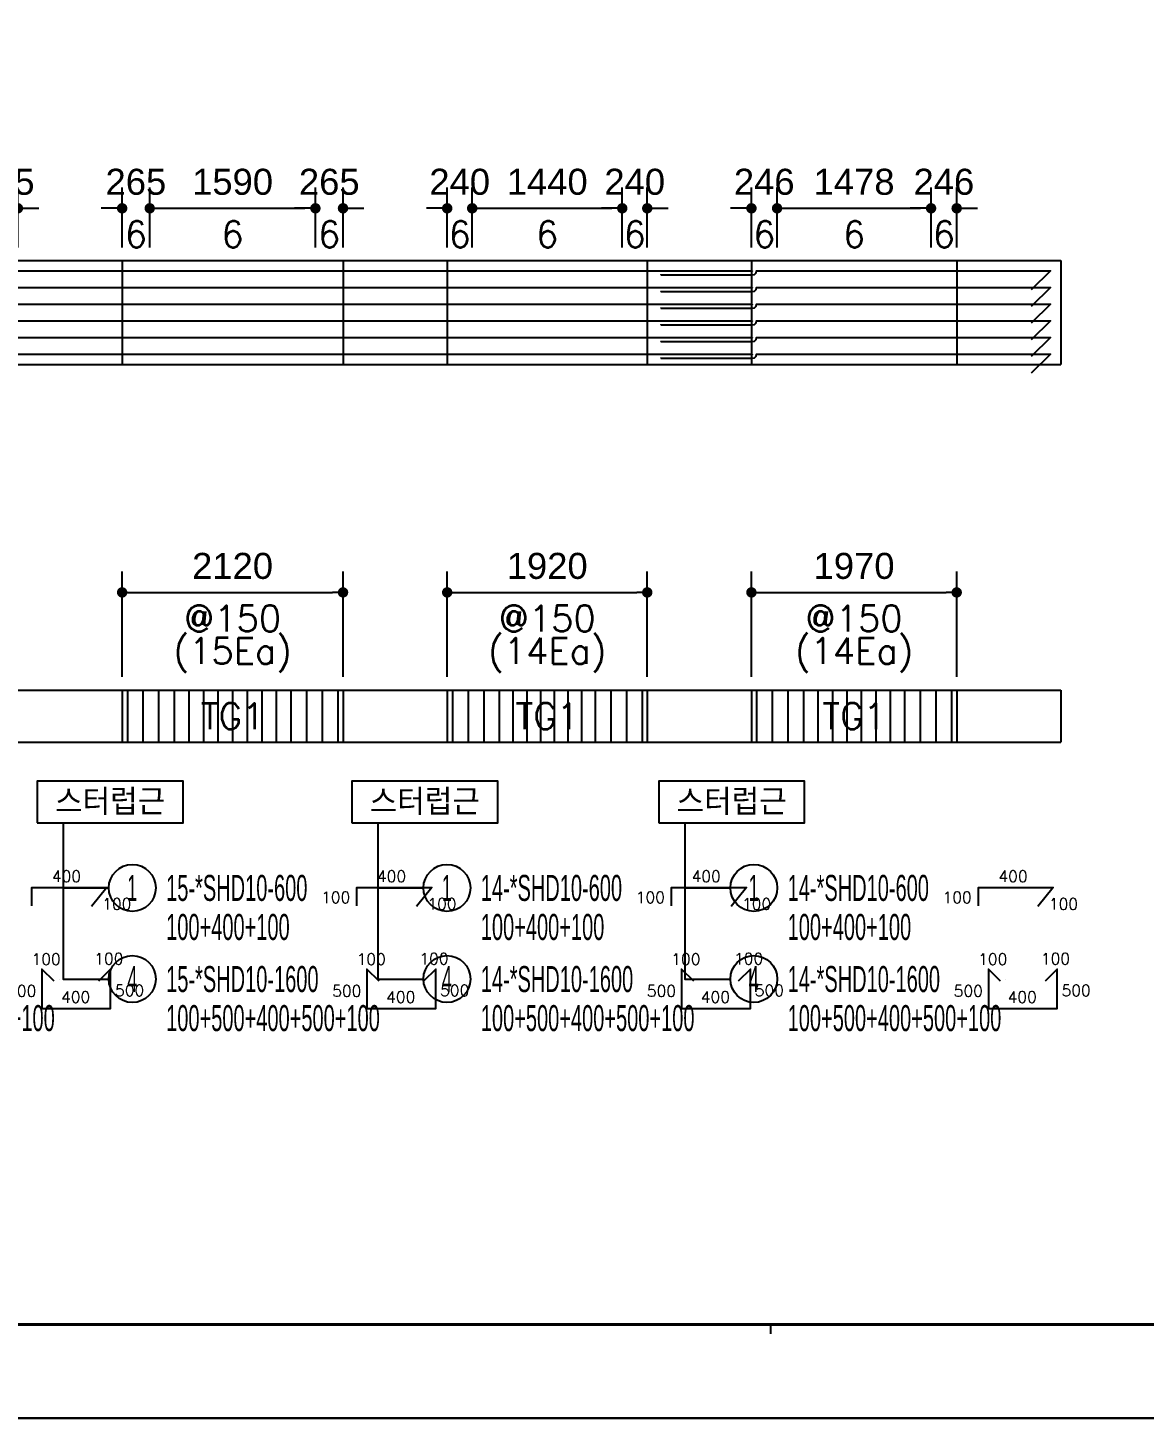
# Model space of a CAD drawing. Header units: millimetres. Extents: x 350420 to 672135, y -312840 to -44390.
# Drawn here: x 522455 to 533169, y -135386 to -122037 of the extents above; entities that cross this region are included whole.
import ezdxf
from ezdxf.enums import TextEntityAlignment as Align

# ---------------------------------------------------------------- set-up
doc = ezdxf.new("R2010")
doc.units = ezdxf.units.MM
doc.header["$LTSCALE"] = 65
doc.layers.get('Defpoints').update_dxf_attribs({"color": 145})
for name, color, linetype in [('00', 7, 'Continuous'), ('RP_DIM', 7, 'Continuous'), ('RP_TAG', 7, 'Continuous'), ('XDIM', 7, 'Continuous'), ('XREBAR', 1, 'Continuous'), ('XSTRUCT', 2, 'Continuous'), ('XTAG', 7, 'Continuous')]:
    doc.layers.add(name, color=color, linetype=linetype)
doc.styles.add('RPWK1', font='arial.ttf', dxfattribs={"bigfont": 'whgtxt.shx'})
doc.styles.add('RPWK2', font='romans.shx', dxfattribs={"bigfont": 'whgtxt.shx'})
doc.styles.get("Standard").update_dxf_attribs({"font": 'arial.ttf'})
doc.styles.add('XRebar', font='Romans.shx', dxfattribs={"bigfont": 'whgtxt.shx'})
doc.dimstyles.new('XRebarm', dxfattribs={"dimscale": 100, "dimtxt": 2.5, "dimasz": 1, "dimexe": 2, "dimexo": 0, "dimgap": 1.25, "dimtad": 1, "dimdec": 0, "dimzin": 0, "dimdsep": 46, "dimtxsty": 'Standard', "dimblk": 'DOT', "dimcen": 0.09, "dimclrd": 7, "dimclre": 7, "dimclrt": 3, "dimadec": 0, "dimazin": 0, "dimtfac": 1, "dimtdec": 4, "dimtofl": 0, "dimtmove": 0, "dimatfit": 3, "dimfxl": 0, "dimtolj": 1, "dimtzin": 0, "dimarcsym": 0})

# ---------------------------------------------------------------- blocks, each defined once
blk = doc.blocks.new('dhs_sheet2e')
at = {"color": 7}
blk.add_line((55508.9, 1997.6), (55508.9, 1797.9), dxfattribs=at)
blk.add_lwpolyline([(84000, 0), (84000, 59329.4), (0, 59329.4), (0, 0)], close=True, dxfattribs=at)
at = {"color": 30, "const_width": 64.9}
blk.add_lwpolyline([(81003.6, 57331.7), (2996.4, 57331.7), (2996.4, 1997.6), (81003.6, 1997.6)], close=True, dxfattribs=at)
blk = doc.blocks.new('DFHDHBSD')
at = {"color": 255, "xscale": 0.5, "yscale": 0.5, "zscale": 0.5}
blk.add_blockref('dhs_sheet2e', (0, 0), dxfattribs=at)
blk = doc.blocks.new('_Dot')
at = {"color": 0, "linetype": 'ByBlock', "lineweight": -2}
blk.add_line((-0.5, 0), (-1, 0), dxfattribs=at)
at = {"color": 0, "linetype": 'ByBlock', "const_width": 0.5}
blk.add_lwpolyline([(-0.25, 0, 1), (0.25, 0, 1)], format="xyb", close=True, dxfattribs=at)
blk = doc.blocks.new('*D1361')
at = {"layer": 'Defpoints', "color": 0, "linetype": 'Continuous', "ltscale": 7.6496e-308, "transparency": 16777216}
for p in [(522360, -123770), (522095, -124145), (522360, -124145)]:
    blk.add_point(p, dxfattribs=at)
at = {"layer": 'XDIM', "color": 7, "linetype": 'Continuous', "lineweight": -2, "ltscale": 7.6496e-308, "transparency": 16777216}
for p, q in [((522095, -124145), (522095, -123570)), ((522360, -124145), (522360, -123570)), ((521995, -123770), (521895, -123770)), ((522460, -123770), (522560, -123770))]:
    blk.add_line(p, q, dxfattribs=at)
at = {"layer": 'XDIM', "color": 7, "linetype": 'Continuous', "lineweight": -2, "ltscale": 7.6496e-308, "transparency": 16777216, "xscale": 100, "yscale": 100, "zscale": 100}
blk.add_blockref('_Dot', (522095, -123770), dxfattribs=at)
at = {"layer": 'XDIM', "color": 7, "linetype": 'Continuous', "lineweight": -2, "ltscale": 7.6496e-308, "transparency": 16777216, "xscale": 100, "yscale": 100, "zscale": 100, "rotation": 180}
blk.add_blockref('_Dot', (522360, -123770), dxfattribs=at)
at = {"layer": 'XDIM', "color": 3, "linetype": 'Continuous', "ltscale": 7.6496e-308, "transparency": 16777216, "insert": (522228, -123517), "char_height": 250, "attachment_point": 5}
blk.add_mtext('\\A1;265', dxfattribs=at)
blk = doc.blocks.new('*D1362')
at = {"layer": 'Defpoints', "color": 0, "linetype": 'Continuous', "ltscale": 7.6496e-308, "transparency": 16777216}
for p in [(523625, -123770), (523360, -124145), (523625, -124145)]:
    blk.add_point(p, dxfattribs=at)
at = {"layer": 'XDIM', "color": 7, "linetype": 'Continuous', "lineweight": -2, "ltscale": 7.6496e-308, "transparency": 16777216}
for p, q in [((523360, -124145), (523360, -123570)), ((523625, -124145), (523625, -123570)), ((523260, -123770), (523160, -123770)), ((523725, -123770), (523825, -123770))]:
    blk.add_line(p, q, dxfattribs=at)
at = {"layer": 'XDIM', "color": 7, "linetype": 'Continuous', "lineweight": -2, "ltscale": 7.6496e-308, "transparency": 16777216, "xscale": 100, "yscale": 100, "zscale": 100}
blk.add_blockref('_Dot', (523360, -123770), dxfattribs=at)
at = {"layer": 'XDIM', "color": 7, "linetype": 'Continuous', "lineweight": -2, "ltscale": 7.6496e-308, "transparency": 16777216, "xscale": 100, "yscale": 100, "zscale": 100, "rotation": 180}
blk.add_blockref('_Dot', (523625, -123770), dxfattribs=at)
at = {"layer": 'XDIM', "color": 3, "linetype": 'Continuous', "ltscale": 7.6496e-308, "transparency": 16777216, "insert": (523492, -123517), "char_height": 250, "attachment_point": 5}
blk.add_mtext('\\A1;265', dxfattribs=at)
blk = doc.blocks.new('*D1363')
at = {"layer": 'Defpoints', "color": 0, "linetype": 'Continuous', "ltscale": 7.6496e-308, "transparency": 16777216}
for p in [(525215, -123770), (523625, -124145), (525215, -124145)]:
    blk.add_point(p, dxfattribs=at)
at = {"layer": 'XDIM', "color": 7, "linetype": 'Continuous', "lineweight": -2, "ltscale": 7.6496e-308, "transparency": 16777216}
for p, q in [((523625, -124145), (523625, -123570)), ((525215, -124145), (525215, -123570)), ((523725, -123770), (525115, -123770))]:
    blk.add_line(p, q, dxfattribs=at)
at = {"layer": 'XDIM', "color": 7, "linetype": 'Continuous', "lineweight": -2, "ltscale": 7.6496e-308, "transparency": 16777216, "xscale": 100, "yscale": 100, "zscale": 100, "rotation": 180}
blk.add_blockref('_Dot', (523625, -123770), dxfattribs=at)
at = {"layer": 'XDIM', "color": 7, "linetype": 'Continuous', "lineweight": -2, "ltscale": 7.6496e-308, "transparency": 16777216, "xscale": 100, "yscale": 100, "zscale": 100}
blk.add_blockref('_Dot', (525215, -123770), dxfattribs=at)
at = {"layer": 'XDIM', "color": 3, "linetype": 'Continuous', "ltscale": 7.6496e-308, "transparency": 16777216, "insert": (524420, -123517), "char_height": 250, "attachment_point": 5}
blk.add_mtext('\\A1;1590', dxfattribs=at)
blk = doc.blocks.new('*D1364')
at = {"layer": 'Defpoints', "color": 0, "linetype": 'Continuous', "ltscale": 7.6496e-308, "transparency": 16777216}
for p in [(525480, -123770), (525215, -124145), (525480, -124145)]:
    blk.add_point(p, dxfattribs=at)
at = {"layer": 'XDIM', "color": 7, "linetype": 'Continuous', "lineweight": -2, "ltscale": 7.6496e-308, "transparency": 16777216}
for p, q in [((525215, -124145), (525215, -123570)), ((525480, -124145), (525480, -123570)), ((525115, -123770), (525015, -123770)), ((525580, -123770), (525680, -123770))]:
    blk.add_line(p, q, dxfattribs=at)
at = {"layer": 'XDIM', "color": 7, "linetype": 'Continuous', "lineweight": -2, "ltscale": 7.6496e-308, "transparency": 16777216, "xscale": 100, "yscale": 100, "zscale": 100}
blk.add_blockref('_Dot', (525215, -123770), dxfattribs=at)
at = {"layer": 'XDIM', "color": 7, "linetype": 'Continuous', "lineweight": -2, "ltscale": 7.6496e-308, "transparency": 16777216, "xscale": 100, "yscale": 100, "zscale": 100, "rotation": 180}
blk.add_blockref('_Dot', (525480, -123770), dxfattribs=at)
at = {"layer": 'XDIM', "color": 3, "linetype": 'Continuous', "ltscale": 7.6496e-308, "transparency": 16777216, "insert": (525348, -123517), "char_height": 250, "attachment_point": 5}
blk.add_mtext('\\A1;265', dxfattribs=at)
blk = doc.blocks.new('*D1365')
at = {"layer": 'Defpoints', "color": 0, "linetype": 'Continuous', "ltscale": 7.6496e-308, "transparency": 16777216}
for p in [(526720, -123770), (526480, -124145), (526720, -124145)]:
    blk.add_point(p, dxfattribs=at)
at = {"layer": 'XDIM', "color": 7, "linetype": 'Continuous', "lineweight": -2, "ltscale": 7.6496e-308, "transparency": 16777216}
for p, q in [((526480, -124145), (526480, -123570)), ((526720, -124145), (526720, -123570)), ((526380, -123770), (526280, -123770)), ((526820, -123770), (526920, -123770))]:
    blk.add_line(p, q, dxfattribs=at)
at = {"layer": 'XDIM', "color": 7, "linetype": 'Continuous', "lineweight": -2, "ltscale": 7.6496e-308, "transparency": 16777216, "xscale": 100, "yscale": 100, "zscale": 100}
blk.add_blockref('_Dot', (526480, -123770), dxfattribs=at)
at = {"layer": 'XDIM', "color": 7, "linetype": 'Continuous', "lineweight": -2, "ltscale": 7.6496e-308, "transparency": 16777216, "xscale": 100, "yscale": 100, "zscale": 100, "rotation": 180}
blk.add_blockref('_Dot', (526720, -123770), dxfattribs=at)
at = {"layer": 'XDIM', "color": 3, "linetype": 'Continuous', "ltscale": 7.6496e-308, "transparency": 16777216, "insert": (526600, -123517), "char_height": 250, "attachment_point": 5}
blk.add_mtext('\\A1;240', dxfattribs=at)
blk = doc.blocks.new('*D1366')
at = {"layer": 'Defpoints', "color": 0, "linetype": 'Continuous', "ltscale": 7.6496e-308, "transparency": 16777216}
for p in [(528160, -123770), (526720, -124145), (528160, -124145)]:
    blk.add_point(p, dxfattribs=at)
at = {"layer": 'XDIM', "color": 7, "linetype": 'Continuous', "lineweight": -2, "ltscale": 7.6496e-308, "transparency": 16777216}
for p, q in [((526720, -124145), (526720, -123570)), ((528160, -124145), (528160, -123570)), ((526820, -123770), (528060, -123770))]:
    blk.add_line(p, q, dxfattribs=at)
at = {"layer": 'XDIM', "color": 7, "linetype": 'Continuous', "lineweight": -2, "ltscale": 7.6496e-308, "transparency": 16777216, "xscale": 100, "yscale": 100, "zscale": 100, "rotation": 180}
blk.add_blockref('_Dot', (526720, -123770), dxfattribs=at)
at = {"layer": 'XDIM', "color": 7, "linetype": 'Continuous', "lineweight": -2, "ltscale": 7.6496e-308, "transparency": 16777216, "xscale": 100, "yscale": 100, "zscale": 100}
blk.add_blockref('_Dot', (528160, -123770), dxfattribs=at)
at = {"layer": 'XDIM', "color": 3, "linetype": 'Continuous', "ltscale": 7.6496e-308, "transparency": 16777216, "insert": (527440, -123517), "char_height": 250, "attachment_point": 5}
blk.add_mtext('\\A1;1440', dxfattribs=at)
blk = doc.blocks.new('*D1367')
at = {"layer": 'Defpoints', "color": 0, "linetype": 'Continuous', "ltscale": 7.6496e-308, "transparency": 16777216}
for p in [(528400, -123770), (528160, -124145), (528400, -124145)]:
    blk.add_point(p, dxfattribs=at)
at = {"layer": 'XDIM', "color": 7, "linetype": 'Continuous', "lineweight": -2, "ltscale": 7.6496e-308, "transparency": 16777216}
for p, q in [((528160, -124145), (528160, -123570)), ((528400, -124145), (528400, -123570)), ((528060, -123770), (527960, -123770)), ((528500, -123770), (528600, -123770))]:
    blk.add_line(p, q, dxfattribs=at)
at = {"layer": 'XDIM', "color": 7, "linetype": 'Continuous', "lineweight": -2, "ltscale": 7.6496e-308, "transparency": 16777216, "xscale": 100, "yscale": 100, "zscale": 100}
blk.add_blockref('_Dot', (528160, -123770), dxfattribs=at)
at = {"layer": 'XDIM', "color": 7, "linetype": 'Continuous', "lineweight": -2, "ltscale": 7.6496e-308, "transparency": 16777216, "xscale": 100, "yscale": 100, "zscale": 100, "rotation": 180}
blk.add_blockref('_Dot', (528400, -123770), dxfattribs=at)
at = {"layer": 'XDIM', "color": 3, "linetype": 'Continuous', "ltscale": 7.6496e-308, "transparency": 16777216, "insert": (528280, -123517), "char_height": 250, "attachment_point": 5}
blk.add_mtext('\\A1;240', dxfattribs=at)
blk = doc.blocks.new('*D1368')
at = {"layer": 'Defpoints', "color": 0, "linetype": 'Continuous', "ltscale": 7.6496e-308, "transparency": 16777216}
for p in [(529646, -123770), (529400, -124145), (529646, -124145)]:
    blk.add_point(p, dxfattribs=at)
at = {"layer": 'XDIM', "color": 7, "linetype": 'Continuous', "lineweight": -2, "ltscale": 7.6496e-308, "transparency": 16777216}
for p, q in [((529400, -124145), (529400, -123570)), ((529646, -124145), (529646, -123570)), ((529300, -123770), (529200, -123770)), ((529746, -123770), (529846, -123770))]:
    blk.add_line(p, q, dxfattribs=at)
at = {"layer": 'XDIM', "color": 7, "linetype": 'Continuous', "lineweight": -2, "ltscale": 7.6496e-308, "transparency": 16777216, "xscale": 100, "yscale": 100, "zscale": 100}
blk.add_blockref('_Dot', (529400, -123770), dxfattribs=at)
at = {"layer": 'XDIM', "color": 7, "linetype": 'Continuous', "lineweight": -2, "ltscale": 7.6496e-308, "transparency": 16777216, "xscale": 100, "yscale": 100, "zscale": 100, "rotation": 180}
blk.add_blockref('_Dot', (529646, -123770), dxfattribs=at)
at = {"layer": 'XDIM', "color": 3, "linetype": 'Continuous', "ltscale": 7.6496e-308, "transparency": 16777216, "insert": (529523, -123517), "char_height": 250, "attachment_point": 5}
blk.add_mtext('\\A1;246', dxfattribs=at)
blk = doc.blocks.new('*D1369')
at = {"layer": 'Defpoints', "color": 0, "linetype": 'Continuous', "ltscale": 7.6496e-308, "transparency": 16777216}
for p in [(531124, -123770), (529646, -124145), (531124, -124145)]:
    blk.add_point(p, dxfattribs=at)
at = {"layer": 'XDIM', "color": 7, "linetype": 'Continuous', "lineweight": -2, "ltscale": 7.6496e-308, "transparency": 16777216}
for p, q in [((529646, -124145), (529646, -123570)), ((531124, -124145), (531124, -123570)), ((529746, -123770), (531024, -123770))]:
    blk.add_line(p, q, dxfattribs=at)
at = {"layer": 'XDIM', "color": 7, "linetype": 'Continuous', "lineweight": -2, "ltscale": 7.6496e-308, "transparency": 16777216, "xscale": 100, "yscale": 100, "zscale": 100, "rotation": 180}
blk.add_blockref('_Dot', (529646, -123770), dxfattribs=at)
at = {"layer": 'XDIM', "color": 7, "linetype": 'Continuous', "lineweight": -2, "ltscale": 7.6496e-308, "transparency": 16777216, "xscale": 100, "yscale": 100, "zscale": 100}
blk.add_blockref('_Dot', (531124, -123770), dxfattribs=at)
at = {"layer": 'XDIM', "color": 3, "linetype": 'Continuous', "ltscale": 7.6496e-308, "transparency": 16777216, "insert": (530385, -123517), "char_height": 250, "attachment_point": 5}
blk.add_mtext('\\A1;1478', dxfattribs=at)
blk = doc.blocks.new('*D1370')
at = {"layer": 'Defpoints', "color": 0, "linetype": 'Continuous', "ltscale": 7.6496e-308, "transparency": 16777216}
for p in [(531370, -123770), (531124, -124145), (531370, -124145)]:
    blk.add_point(p, dxfattribs=at)
at = {"layer": 'XDIM', "color": 7, "linetype": 'Continuous', "lineweight": -2, "ltscale": 7.6496e-308, "transparency": 16777216}
for p, q in [((531124, -124145), (531124, -123570)), ((531370, -124145), (531370, -123570)), ((531024, -123770), (530924, -123770)), ((531470, -123770), (531570, -123770))]:
    blk.add_line(p, q, dxfattribs=at)
at = {"layer": 'XDIM', "color": 7, "linetype": 'Continuous', "lineweight": -2, "ltscale": 7.6496e-308, "transparency": 16777216, "xscale": 100, "yscale": 100, "zscale": 100}
blk.add_blockref('_Dot', (531124, -123770), dxfattribs=at)
at = {"layer": 'XDIM', "color": 7, "linetype": 'Continuous', "lineweight": -2, "ltscale": 7.6496e-308, "transparency": 16777216, "xscale": 100, "yscale": 100, "zscale": 100, "rotation": 180}
blk.add_blockref('_Dot', (531370, -123770), dxfattribs=at)
at = {"layer": 'XDIM', "color": 3, "linetype": 'Continuous', "ltscale": 7.6496e-308, "transparency": 16777216, "insert": (531247, -123517), "char_height": 250, "attachment_point": 5}
blk.add_mtext('\\A1;246', dxfattribs=at)
blk = doc.blocks.new('*D1375')
at = {"layer": 'Defpoints', "color": 0, "linetype": 'Continuous', "ltscale": 7.6496e-308, "transparency": 16777216}
for p in [(525480, -127458), (523360, -128270), (525480, -128270)]:
    blk.add_point(p, dxfattribs=at)
at = {"layer": 'XDIM', "color": 7, "linetype": 'Continuous', "lineweight": -2, "ltscale": 7.6496e-308, "transparency": 16777216}
for p, q in [((523360, -128270), (523360, -127258)), ((525480, -128270), (525480, -127258)), ((523460, -127458), (525380, -127458))]:
    blk.add_line(p, q, dxfattribs=at)
at = {"layer": 'XDIM', "color": 7, "linetype": 'Continuous', "lineweight": -2, "ltscale": 7.6496e-308, "transparency": 16777216, "xscale": 100, "yscale": 100, "zscale": 100, "rotation": 180}
blk.add_blockref('_Dot', (523360, -127458), dxfattribs=at)
at = {"layer": 'XDIM', "color": 7, "linetype": 'Continuous', "lineweight": -2, "ltscale": 7.6496e-308, "transparency": 16777216, "xscale": 100, "yscale": 100, "zscale": 100}
blk.add_blockref('_Dot', (525480, -127458), dxfattribs=at)
at = {"layer": 'XDIM', "color": 3, "linetype": 'Continuous', "ltscale": 7.6496e-308, "transparency": 16777216, "insert": (524420, -127205), "char_height": 250, "attachment_point": 5}
blk.add_mtext('\\A1;2120', dxfattribs=at)
blk = doc.blocks.new('*D1376')
at = {"layer": 'Defpoints', "color": 0, "linetype": 'Continuous', "ltscale": 7.6496e-308, "transparency": 16777216}
for p in [(528400, -127458), (526480, -128270), (528400, -128270)]:
    blk.add_point(p, dxfattribs=at)
at = {"layer": 'XDIM', "color": 7, "linetype": 'Continuous', "lineweight": -2, "ltscale": 7.6496e-308, "transparency": 16777216}
for p, q in [((526480, -128270), (526480, -127258)), ((528400, -128270), (528400, -127258)), ((526580, -127458), (528300, -127458))]:
    blk.add_line(p, q, dxfattribs=at)
at = {"layer": 'XDIM', "color": 7, "linetype": 'Continuous', "lineweight": -2, "ltscale": 7.6496e-308, "transparency": 16777216, "xscale": 100, "yscale": 100, "zscale": 100, "rotation": 180}
blk.add_blockref('_Dot', (526480, -127458), dxfattribs=at)
at = {"layer": 'XDIM', "color": 7, "linetype": 'Continuous', "lineweight": -2, "ltscale": 7.6496e-308, "transparency": 16777216, "xscale": 100, "yscale": 100, "zscale": 100}
blk.add_blockref('_Dot', (528400, -127458), dxfattribs=at)
at = {"layer": 'XDIM', "color": 3, "linetype": 'Continuous', "ltscale": 7.6496e-308, "transparency": 16777216, "insert": (527440, -127205), "char_height": 250, "attachment_point": 5}
blk.add_mtext('\\A1;1920', dxfattribs=at)
blk = doc.blocks.new('*D1377')
at = {"layer": 'Defpoints', "color": 0, "linetype": 'Continuous', "ltscale": 7.6496e-308, "transparency": 16777216}
for p in [(531370, -127458), (529400, -128270), (531370, -128270)]:
    blk.add_point(p, dxfattribs=at)
at = {"layer": 'XDIM', "color": 7, "linetype": 'Continuous', "lineweight": -2, "ltscale": 7.6496e-308, "transparency": 16777216}
for p, q in [((529400, -128270), (529400, -127258)), ((531370, -128270), (531370, -127258)), ((529500, -127458), (531270, -127458))]:
    blk.add_line(p, q, dxfattribs=at)
at = {"layer": 'XDIM', "color": 7, "linetype": 'Continuous', "lineweight": -2, "ltscale": 7.6496e-308, "transparency": 16777216, "xscale": 100, "yscale": 100, "zscale": 100, "rotation": 180}
blk.add_blockref('_Dot', (529400, -127458), dxfattribs=at)
at = {"layer": 'XDIM', "color": 7, "linetype": 'Continuous', "lineweight": -2, "ltscale": 7.6496e-308, "transparency": 16777216, "xscale": 100, "yscale": 100, "zscale": 100}
blk.add_blockref('_Dot', (531370, -127458), dxfattribs=at)
at = {"layer": 'XDIM', "color": 3, "linetype": 'Continuous', "ltscale": 7.6496e-308, "transparency": 16777216, "insert": (530385, -127205), "char_height": 250, "attachment_point": 5}
blk.add_mtext('\\A1;1970', dxfattribs=at)
blk = doc.blocks.new('*U1724', base_point=(523233.5, -130295))
at = {"layer": 'RP_TAG', "color": 0, "linetype": 'Continuous', "ltscale": 100}
blk.add_circle((523457.5, -130295), 225, dxfattribs=at)
at = {"layer": 'RP_TAG', "color": 0, "linetype": 'Continuous', "ltscale": 100, "style": 'RPWK1', "width": 0.5}
blk.add_text('1', height=250, dxfattribs=at).set_placement((523457.5, -130295), align=Align.MIDDLE_CENTER)
at = {"layer": 'RP_TAG', "color": 0, "linetype": 'Continuous', "ltscale": 100, "style": 'RPWK1', "width": 0.55}
for s, p in [('15-*SHD10-600', (523782.5, -130295)), ('100+400+100', (523782.5, -130670))]:
    blk.add_text(s, height=250, dxfattribs=at).set_placement(p, align=Align.MIDDLE_LEFT)
blk = doc.blocks.new('*U1725', base_point=(526253.5, -130295))
at = {"layer": 'RP_TAG', "color": 0, "linetype": 'Continuous', "ltscale": 100}
blk.add_circle((526477.5, -130295), 225, dxfattribs=at)
at = {"layer": 'RP_TAG', "color": 0, "linetype": 'Continuous', "ltscale": 100, "style": 'RPWK1', "width": 0.5}
blk.add_text('1', height=250, dxfattribs=at).set_placement((526477.5, -130295), align=Align.MIDDLE_CENTER)
at = {"layer": 'RP_TAG', "color": 0, "linetype": 'Continuous', "ltscale": 100, "style": 'RPWK1', "width": 0.55}
for s, p in [('14-*SHD10-600', (526802.5, -130295)), ('100+400+100', (526802.5, -130670))]:
    blk.add_text(s, height=250, dxfattribs=at).set_placement(p, align=Align.MIDDLE_LEFT)
blk = doc.blocks.new('*U1726', base_point=(529198.5, -130295))
at = {"layer": 'RP_TAG', "color": 0, "linetype": 'Continuous', "ltscale": 100}
blk.add_circle((529422.5, -130295), 225, dxfattribs=at)
at = {"layer": 'RP_TAG', "color": 0, "linetype": 'Continuous', "ltscale": 100, "style": 'RPWK1', "width": 0.5}
blk.add_text('1', height=250, dxfattribs=at).set_placement((529422.5, -130295), align=Align.MIDDLE_CENTER)
at = {"layer": 'RP_TAG', "color": 0, "linetype": 'Continuous', "ltscale": 100, "style": 'RPWK1', "width": 0.55}
for s, p in [('14-*SHD10-600', (529747.5, -130295)), ('100+400+100', (529747.5, -130670))]:
    blk.add_text(s, height=250, dxfattribs=at).set_placement(p, align=Align.MIDDLE_LEFT)
blk = doc.blocks.new('*U1755', base_point=(520113.5, -131170))
at = {"layer": 'RP_TAG', "color": 0, "linetype": 'Continuous', "ltscale": 100}
blk.add_circle((520337.5, -131170), 225, dxfattribs=at)
at = {"layer": 'RP_TAG', "color": 0, "linetype": 'Continuous', "ltscale": 100, "style": 'RPWK1', "width": 0.5}
blk.add_text('4', height=250, dxfattribs=at).set_placement((520337.5, -131170), align=Align.MIDDLE_CENTER)
at = {"layer": 'RP_TAG', "color": 0, "linetype": 'Continuous', "ltscale": 100, "style": 'RPWK1', "width": 0.55}
for s, p in [('15-*SHD10-1600', (520662.5, -131170)), ('100+500+400+500+100', (520662.5, -131545))]:
    blk.add_text(s, height=250, dxfattribs=at).set_placement(p, align=Align.MIDDLE_LEFT)
blk = doc.blocks.new('*U1756', base_point=(523233.5, -131170))
at = {"layer": 'RP_TAG', "color": 0, "linetype": 'Continuous', "ltscale": 100}
blk.add_circle((523457.5, -131170), 225, dxfattribs=at)
at = {"layer": 'RP_TAG', "color": 0, "linetype": 'Continuous', "ltscale": 100, "style": 'RPWK1', "width": 0.5}
blk.add_text('4', height=250, dxfattribs=at).set_placement((523457.5, -131170), align=Align.MIDDLE_CENTER)
at = {"layer": 'RP_TAG', "color": 0, "linetype": 'Continuous', "ltscale": 100, "style": 'RPWK1', "width": 0.55}
for s, p in [('15-*SHD10-1600', (523782.5, -131170)), ('100+500+400+500+100', (523782.5, -131545))]:
    blk.add_text(s, height=250, dxfattribs=at).set_placement(p, align=Align.MIDDLE_LEFT)
blk = doc.blocks.new('*U1757', base_point=(526253.5, -131170))
at = {"layer": 'RP_TAG', "color": 0, "linetype": 'Continuous', "ltscale": 100}
blk.add_circle((526477.5, -131170), 225, dxfattribs=at)
at = {"layer": 'RP_TAG', "color": 0, "linetype": 'Continuous', "ltscale": 100, "style": 'RPWK1', "width": 0.5}
blk.add_text('4', height=250, dxfattribs=at).set_placement((526477.5, -131170), align=Align.MIDDLE_CENTER)
at = {"layer": 'RP_TAG', "color": 0, "linetype": 'Continuous', "ltscale": 100, "style": 'RPWK1', "width": 0.55}
for s, p in [('14-*SHD10-1600', (526802.5, -131170)), ('100+500+400+500+100', (526802.5, -131545))]:
    blk.add_text(s, height=250, dxfattribs=at).set_placement(p, align=Align.MIDDLE_LEFT)
blk = doc.blocks.new('*U1758', base_point=(529198.5, -131170))
at = {"layer": 'RP_TAG', "color": 0, "linetype": 'Continuous', "ltscale": 100}
blk.add_circle((529422.5, -131170), 225, dxfattribs=at)
at = {"layer": 'RP_TAG', "color": 0, "linetype": 'Continuous', "ltscale": 100, "style": 'RPWK1', "width": 0.5}
blk.add_text('4', height=250, dxfattribs=at).set_placement((529422.5, -131170), align=Align.MIDDLE_CENTER)
at = {"layer": 'RP_TAG', "color": 0, "linetype": 'Continuous', "ltscale": 100, "style": 'RPWK1', "width": 0.55}
for s, p in [('14-*SHD10-1600', (529747.5, -131170)), ('100+500+400+500+100', (529747.5, -131545))]:
    blk.add_text(s, height=250, dxfattribs=at).set_placement(p, align=Align.MIDDLE_LEFT)

msp = doc.modelspace()

# ---------------------------------------------------------------- linework, layer by layer
at = {"layer": 'RP_DIM', "color": 7, "linetype": 'Continuous', "ltscale": 100}
for points in [[(522795, -129670), (522795, -130295), (523232.5, -130295)], [(525815, -129670), (525815, -130295), (526252.5, -130295)], [(528760, -129670), (528760, -130295), (529197.5, -130295)], [(522795, -130295), (522795, -131170), (523232.5, -131170)], [(525815, -130295), (525815, -131170), (526252.5, -131170)], [(528760, -130295), (528760, -131170), (529197.5, -131170)]]:
    msp.add_lwpolyline(points, dxfattribs=at)
at = {"layer": 'RP_TAG', "color": 250, "linetype": 'Continuous', "ltscale": 100}
for p, q in [((522651.2, -130295), (522651.2, -130295)), ((525771.2, -130295), (525771.2, -130295)), ((528791.2, -130295), (528791.2, -130295)), ((531736.2, -130295), (531736.2, -130295)), ((522758.1, -131170), (522758.1, -131170)), ((525878.1, -131170), (525878.1, -131170)), ((528898.1, -131170), (528898.1, -131170)), ((531843.1, -131170), (531843.1, -131170))]:
    msp.add_line(p, q, dxfattribs=at)
at = {"layer": 'RP_TAG', "color": 1, "linetype": 'Continuous', "ltscale": 100}
for points in [[(522494, -130467.2), (522494, -130290.4), (523212, -130290.4), (523065.2, -130473.3)], [(525614, -130467.2), (525614, -130290.4), (526332, -130290.4), (526185.2, -130473.3)], [(528634, -130467.2), (528634, -130290.4), (529352, -130290.4), (529205.2, -130473.3)], [(531579, -130467.2), (531579, -130290.4), (532297, -130290.4), (532150.2, -130473.3)], [(522706.4, -131190.6), (522589.6, -131074.3), (522589.6, -131451.9), (523249.6, -131451.9), (523249.6, -131074.3), (523133, -131190.6)], [(525826.4, -131190.6), (525709.6, -131074.3), (525709.6, -131451.9), (526369.6, -131451.9), (526369.6, -131074.3), (526253, -131190.6)], [(528846.4, -131190.6), (528729.6, -131074.3), (528729.6, -131451.9), (529389.6, -131451.9), (529389.6, -131074.3), (529273, -131190.6)], [(531791.4, -131190.6), (531674.6, -131074.3), (531674.6, -131451.9), (532334.6, -131451.9), (532334.6, -131074.3), (532218, -131190.6)]]:
    msp.add_lwpolyline(points, dxfattribs=at)
at = {"layer": 'XREBAR', "color": 1, "linetype": 'Continuous', "ltscale": 7.6496e-308}
for p, q in [((523410, -128395), (523410, -128895)), ((523560, -128395), (523560, -128895)), ((523710, -128395), (523710, -128895)), ((523860, -128395), (523860, -128895)), ((524000, -128395), (524000, -128895)), ((524140, -128395), (524140, -128895)), ((524280, -128395), (524280, -128895)), ((524420, -128395), (524420, -128895)), ((524560, -128395), (524560, -128895)), ((524700, -128395), (524700, -128895)), ((524840, -128395), (524840, -128895)), ((524980, -128395), (524980, -128895)), ((525130, -128395), (525130, -128895)), ((525280, -128395), (525280, -128895)), ((525430, -128395), (525430, -128895)), ((526530, -128395), (526530, -128895)), ((526680, -128395), (526680, -128895)), ((526830, -128395), (526830, -128895)), ((526980, -128395), (526980, -128895)), ((527111.4, -128395), (527111.4, -128895)), ((527242.9, -128395), (527242.9, -128895)), ((527374.3, -128395), (527374.3, -128895)), ((527505.7, -128395), (527505.7, -128895)), ((527637.1, -128395), (527637.1, -128895)), ((527768.6, -128395), (527768.6, -128895)), ((527900, -128395), (527900, -128895)), ((528050, -128395), (528050, -128895)), ((528200, -128395), (528200, -128895)), ((528350, -128395), (528350, -128895)), ((529450, -128395), (529450, -128895)), ((529600, -128395), (529600, -128895)), ((529750, -128395), (529750, -128895)), ((529900, -128395), (529900, -128895)), ((530038.6, -128395), (530038.6, -128895)), ((530177.1, -128395), (530177.1, -128895)), ((530315.7, -128395), (530315.7, -128895)), ((530454.3, -128395), (530454.3, -128895)), ((530592.9, -128395), (530592.9, -128895)), ((530731.4, -128395), (530731.4, -128895)), ((530870, -128395), (530870, -128895)), ((531020, -128395), (531020, -128895)), ((531170, -128395), (531170, -128895)), ((531320, -128395), (531320, -128895))]:
    msp.add_line(p, q, dxfattribs=at)
for points in [[(519410, -124410), (519410, -124410), (520260, -124410), (520280, -124404.6), (520294.6, -124390), (520300, -124370), (529410, -124370), (529410, -124370)], [(528530, -124410), (528530, -124410), (529410, -124410), (529430, -124404.6), (529444.6, -124390), (529450, -124370), (532270, -124370), (532086.2, -124553.8)], [(519410, -124570), (519410, -124570), (520260, -124570), (520280, -124564.6), (520294.6, -124550), (520300, -124530), (529410, -124530), (529410, -124530)], [(528530, -124570), (528530, -124570), (529410, -124570), (529430, -124564.6), (529444.6, -124550), (529450, -124530), (532270, -124530), (532086.2, -124713.8)], [(519410, -124730), (519410, -124730), (520260, -124730), (520280, -124724.6), (520294.6, -124710), (520300, -124690), (529410, -124690), (529410, -124690)], [(528530, -124730), (528530, -124730), (529410, -124730), (529430, -124724.6), (529444.6, -124710), (529450, -124690), (532270, -124690), (532086.2, -124873.8)], [(519410, -124890), (519410, -124890), (520260, -124890), (520280, -124884.6), (520294.6, -124870), (520300, -124850), (529410, -124850), (529410, -124850)], [(528530, -124890), (528530, -124890), (529410, -124890), (529430, -124884.6), (529444.6, -124870), (529450, -124850), (532270, -124850), (532086.2, -125033.8)], [(519410, -125050), (519410, -125050), (520260, -125050), (520280, -125044.6), (520294.6, -125030), (520300, -125010), (529410, -125010), (529410, -125010)], [(528530, -125050), (528530, -125050), (529410, -125050), (529430, -125044.6), (529444.6, -125030), (529450, -125010), (532270, -125010), (532086.2, -125193.8)], [(519410, -125210), (519410, -125210), (520260, -125210), (520280, -125204.6), (520294.6, -125190), (520300, -125170), (529410, -125170), (529410, -125170)], [(528530, -125210), (528530, -125210), (529410, -125210), (529430, -125204.6), (529444.6, -125190), (529450, -125170), (532270, -125170), (532086.2, -125353.8)]]:
    msp.add_lwpolyline(points, dxfattribs=at)
at = {"layer": 'XSTRUCT', "color": 2, "linetype": 'Continuous', "ltscale": 7.6496e-308}
for p, q in [((522360, -124270), (523360, -124270)), ((523360, -124270), (525480, -124270)), ((525480, -124270), (526480, -124270)), ((526480, -124270), (528400, -124270)), ((528400, -124270), (529400, -124270)), ((529400, -124270), (531370, -124270)), ((531370, -124270), (532370, -124270)), ((522360, -125270), (523360, -125270)), ((523360, -125270), (525480, -125270)), ((525480, -125270), (526480, -125270)), ((526480, -125270), (528400, -125270)), ((528400, -125270), (529400, -125270)), ((529400, -125270), (531370, -125270)), ((531370, -125270), (532370, -125270)), ((522360, -128395), (523360, -128395)), ((525480, -128395), (526480, -128395)), ((528400, -128395), (529400, -128395)), ((531370, -128395), (532370, -128395)), ((522360, -128895), (523360, -128895)), ((525480, -128895), (526480, -128895)), ((528400, -128895), (529400, -128895)), ((531370, -128895), (532370, -128895))]:
    msp.add_line(p, q, dxfattribs=at)
at = {"layer": 'XSTRUCT', "color": 253, "linetype": 'Continuous', "ltscale": 7.6496e-308}
for p, q in [((523360, -124270), (523360, -125270)), ((525480, -124270), (525480, -125270)), ((526480, -124270), (526480, -125270)), ((528400, -124270), (528400, -125270)), ((529400, -124270), (529400, -125270)), ((531370, -124270), (531370, -125270)), ((523360, -128395), (523360, -128895)), ((525480, -128395), (525480, -128895)), ((526480, -128395), (526480, -128895)), ((528400, -128395), (528400, -128895)), ((529400, -128395), (529400, -128895)), ((531370, -128395), (531370, -128895))]:
    msp.add_line(p, q, dxfattribs=at)
at = {"layer": 'XSTRUCT', "color": 7, "linetype": 'Continuous', "ltscale": 7.6496e-308}
for p, q in [((532370, -124270), (532370, -125270)), ((532370, -128395), (532370, -128895))]:
    msp.add_line(p, q, dxfattribs=at)
at = {"layer": 'XSTRUCT', "color": 1, "linetype": 'Continuous', "ltscale": 7.6496e-308}
for p, q in [((523360, -128395), (525480, -128395)), ((526480, -128395), (528400, -128395)), ((529400, -128395), (531370, -128395)), ((523360, -128895), (525480, -128895)), ((526480, -128895), (528400, -128895)), ((529400, -128895), (531370, -128895))]:
    msp.add_line(p, q, dxfattribs=at)
at = {"layer": 'XTAG', "color": 7, "linetype": 'Continuous', "ltscale": 7.6496e-308}
for points in [[(522545, -129670), (523945, -129670), (523945, -129270), (522545, -129270), (522545, -129670)], [(525565, -129670), (526965, -129670), (526965, -129270), (525565, -129270), (525565, -129670)], [(528510, -129670), (529910, -129670), (529910, -129270), (528510, -129270), (528510, -129670)]]:
    msp.add_lwpolyline(points, close=True, dxfattribs=at)

# ---------------------------------------------------------------- block references
at = {"layer": '00', "xscale": 0.8999999981431359, "yscale": 0.8999999981431359, "zscale": 0.8999999981431359}
for p in [(504604.9, -135386.2), (504604.9, -162084.4)]:
    msp.add_blockref('DFHDHBSD', p, dxfattribs=at)
at = {"layer": 'RP_TAG', "color": 30, "linetype": 'Continuous', "ltscale": 1.15363e-317}
for name, p in [('*U1724', (523233.5, -130295)), ('*U1725', (526253.5, -130295)), ('*U1726', (529198.5, -130295)), ('*U1755', (520113.5, -131170)), ('*U1756', (523233.5, -131170)), ('*U1757', (526253.5, -131170)), ('*U1758', (529198.5, -131170))]:
    msp.add_blockref(name, p, dxfattribs=at)

# ---------------------------------------------------------------- texts
at = {"layer": 'RP_TAG', "color": 2, "linetype": 'Continuous', "ltscale": 100, "style": 'RPWK2'}
for s, p in [('400', (522825.8, -130270.1)), ('400', (525945.8, -130270.1)), ('400', (528965.8, -130270.1)), ('400', (531910.8, -130270.1)), ('100', (522630.9, -131066.3)), ('100', (523232.7, -131062)), ('100', (525750.9, -131066.3)), ('100', (526352.7, -131062)), ('100', (528770.9, -131066.3)), ('100', (529372.7, -131062)), ('100', (531715.9, -131066.3)), ('100', (532317.7, -131062)), ('400', (522913.9, -131430.3)), ('400', (526033.9, -131430.3)), ('400', (529053.9, -131430.3)), ('400', (531998.9, -131430.3))]:
    msp.add_text(s, height=108.89, dxfattribs=at).set_placement(p, align=Align.BOTTOM_CENTER)
for p in [(523169.4, -130394.9), (526289.4, -130394.9), (529309.4, -130394.9), (532254.4, -130394.9)]:
    msp.add_text('100', height=108.89, dxfattribs=at).set_placement(p, align=Align.TOP_LEFT)
for s, p in [('100', (525549.6, -130385.9)), ('100', (528569.6, -130385.9)), ('100', (531514.6, -130385.9)), ('500', (522536.4, -131284.7)), ('500', (525656.4, -131284.7)), ('500', (528676.4, -131284.7)), ('500', (531621.4, -131284.7))]:
    msp.add_text(s, height=108.89, dxfattribs=at).set_placement(p, align=Align.MIDDLE_RIGHT)
for p in [(523291.9, -131279.7), (526411.9, -131279.7), (529431.9, -131279.7), (532376.9, -131279.7)]:
    msp.add_text('500', height=108.89, dxfattribs=at).set_placement(p, align=Align.MIDDLE_LEFT)
at = {"layer": 'XDIM', "color": 7, "linetype": 'Continuous', "ltscale": 7.6496e-308, "style": 'XRebar'}
for s, p in [('6', (523492.5, -123895)), ('6', (524420, -123895)), ('6', (525347.5, -123895)), ('6', (526600, -123895)), ('6', (527440, -123895)), ('6', (528280, -123895)), ('6', (529523.1, -123895)), ('6', (530385, -123895)), ('6', (531246.9, -123895)), ('@150', (524420, -127582.5)), ('@150', (527440, -127582.5)), ('@150', (530385, -127582.5)), ('(15Ea)', (524420, -127895)), ('(14Ea)', (527440, -127895)), ('(14Ea)', (530385, -127895))]:
    msp.add_text(s, height=250, dxfattribs=at).set_placement(p, align=Align.TOP_CENTER)
at = {"layer": 'XDIM', "color": 3, "linetype": 'Continuous', "ltscale": 7.6496e-308, "style": 'XRebar'}
for p in [(523245, -129470), (526265, -129470), (529210, -129470)]:
    msp.add_text('스터럽근', height=250, dxfattribs=at).set_placement(p, align=Align.MIDDLE_CENTER)
at = {"layer": 'XSTRUCT', "color": 2, "linetype": 'Continuous', "ltscale": 7.6496e-308, "style": 'XRebar'}
for p in [(524420, -128645), (527440, -128645), (530385, -128645)]:
    msp.add_text('TG1', height=250, dxfattribs=at).set_placement(p, align=Align.MIDDLE_CENTER)

# ---------------------------------------------------------------- dimensions: what is measured, and where the dimension line sits
at = {"layer": 'XDIM', "color": 7, "linetype": 'Continuous', "ltscale": 7.6496e-308}
for base, p1, p2, picture, middle in [((522360, -123770), (522095, -124145), (522360, -124145), '*D1361', (522227.5, -123770)), ((523625, -123770), (523360, -124145), (523625, -124145), '*D1362', (523492.5, -123770)), ((525215, -123770), (523625, -124145), (525215, -124145), '*D1363', (524420, -123770)), ((525480, -123770), (525215, -124145), (525480, -124145), '*D1364', (525347.5, -123770)), ((526720, -123770), (526480, -124145), (526720, -124145), '*D1365', (526600, -123770)), ((528160, -123770), (526720, -124145), (528160, -124145), '*D1366', (527440, -123770)), ((528400, -123770), (528160, -124145), (528400, -124145), '*D1367', (528280, -123770)), ((529646.2, -123770), (529400, -124145), (529646.2, -124145), '*D1368', (529523.1, -123770)), ((531123.8, -123770), (529646.2, -124145), (531123.8, -124145), '*D1369', (530385, -123770)), ((531370, -123770), (531123.8, -124145), (531370, -124145), '*D1370', (531246.9, -123770)), ((525480, -127457.5), (523360, -128270), (525480, -128270), '*D1375', (524420, -127457.5)), ((528400, -127457.5), (526480, -128270), (528400, -128270), '*D1376', (527440, -127457.5)), ((531370, -127457.5), (529400, -128270), (531370, -128270), '*D1377', (530385, -127457.5))]:
    dim = msp.add_linear_dim(base=base, p1=p1, p2=p2, angle=0, dimstyle='XRebarm', override={"dimscale": 100}, dxfattribs=at)
    dim.commit()
    dim.dimension.update_dxf_attribs({"geometry": picture, "text_midpoint": middle, "dimtype": 161})

doc.saveas('drawing.dxf')
